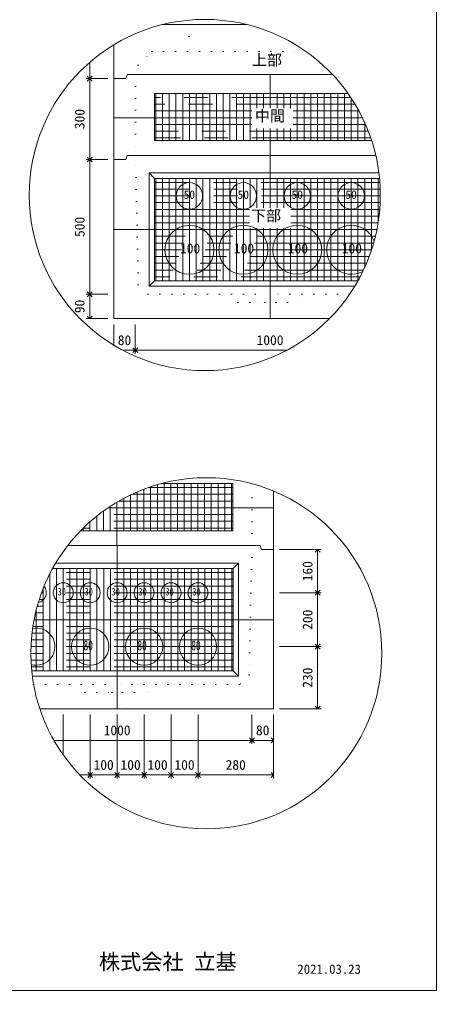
# Model space of a CAD drawing. Units: millimetres, scale not verified. Extents: x -4890 to 18470, y -2305 to 2305.
# Drawn here: x -2944 to -1830, y -1970 to 624 of the extents above; entities that cross this region are included whole.
import ezdxf
from ezdxf.enums import TextEntityAlignment as Align

# ---------------------------------------------------------------- set-up
doc = ezdxf.new("R2010")
doc.units = ezdxf.units.MM
doc.header["$LTSCALE"] = 10
for name, pattern in [('DASHED1', [1.8, 1.2, -0.6]), ('USER2', [50.8, 31.75, -6.35, 6.35, -6.35]), ('USER5', [3.185, 0.01, -3.175])]:
    doc.linetypes.add(name, pattern=pattern)
for name, color, linetype, lineweight in [('0-2_waku', 7, 'Continuous', 18), ('0-3_gaikei', 7, 'Continuous', 18), ('0-4_kakure', 7, 'DASHED1', 5), ('0-5_sunpou', 7, 'Continuous', 5), ('0-8_hole', 7, 'Continuous', 18), ('0-9_uchigawa', 6, 'Continuous', 18), ('0-A_文字１', 7, 'Continuous', 18), ('0-D_コア部分\u3000寸法補助線3', 150, 'USER2', 18), ('1-3_uchigawa2', 6, 'USER2', 18), ('1-4_コア部分\u3000寸法補助線2', 150, 'USER2', 18), ('1-5_コア部分\u3000中心補助線', 1, 'Continuous', 18), ('1-6_コア部分\u3000寸法補助線', 7, 'USER2', 5)]:
    doc.layers.add(name, color=color, linetype=linetype, lineweight=lineweight)
doc.styles.add('ＭＳ ゴシック', font='')
doc.styles.get('ＭＳ ゴシック').set_extended_font_data('MS Gothic')

# ---------------------------------------------------------------- blocks, each defined once
blk = doc.blocks.new('_Open90')
at = {"layer": '0-5_sunpou'}
blk.add_line((0, 0), (-1, 0), dxfattribs=at)
blk.add_lwpolyline([(-0.5, 0.5), (0, 0), (-0.5, -0.5)], dxfattribs=at)

msp = doc.modelspace()

# ---------------------------------------------------------------- linework, layer by layer
at = {"layer": '0-2_waku'}
for p in [(-1830.01, 2305.35), (-4890.01, -1969.65), (-4890.01, -1969.65), (-4890.01, -1969.65), (-4890.01, -1969.65)]:
    msp.add_line(p, (-1830.01, -1969.65), dxfattribs=at)
at = {"layer": '0-3_gaikei'}
for p, q in [((-2562.76, 609.71), (-2508.71, 609.71)), ((-2562.76, 609.71), (-2508.71, 609.71)), ((-2562.76, 609.71), (-2508.71, 609.71)), ((-2335.66, 609.71), (-2562.76, 609.71)), ((-2562.71, 609.71), (-2335.66, 609.71)), ((-2562.71, 609.71), (-2335.66, 609.71)), ((-2692.31, 465.71), (-2692.31, 555.72)), ((-2656.31, 476.51), (-2659.91, 465.71)), ((-2274.1, 476.51), (-2655.7, 476.51)), ((-2108.12, 476.51), (-2274.71, 476.51)), ((-2692.31, 465.71), (-2692.31, -175.09)), ((-2659.91, 465.71), (-2692.31, 465.71)), ((-2659.91, 465.71), (-2692.31, 465.71)), ((-2656.31, 260.51), (-2659.91, 249.71)), ((-2274.1, 260.51), (-2655.7, 260.51)), ((-1992.4, 260.51), (-2274.71, 260.51)), ((-2659.91, 249.71), (-2692.31, 249.71)), ((-2659.91, 249.71), (-2692.31, 249.71)), ((-2692.31, -175.09), (-2116, -175.09)), ((-2692.31, -175.09), (-2116, -175.09)), ((-2692.31, -175.09), (-2116, -175.09)), ((-2265.61, -993.68), (-2265.61, -635.73)), ((-2301.61, -781.28), (-2298.01, -792.08)), ((-2265.61, -792.08), (-2298.01, -792.08))]:
    msp.add_line(p, q, dxfattribs=at)
for points in [[(-2889.92, -1216.88), (-2265.61, -1216.88), (-2265.61, -792.08)], [(-2880.77, -1216.88), (-2265.61, -1216.88), (-2265.61, -792.08)], [(-2301.61, -781.28), (-2683.21, -781.28), (-2815.27, -781.28)]]:
    msp.add_lwpolyline(points, dxfattribs=at)
at = {"layer": '0-4_kakure', "linetype": 'USER5', "lineweight": 18}
for p, q in [((-2490.71, 609.71), (-2490.71, 621.82)), ((-2490.71, 609.71), (-2490.71, 537.71)), ((-2626.9, 501.71), (-2590.9, 537.71)), ((-2590.9, 537.71), (-2178.62, 537.71)), ((-2626.9, 501.71), (-2634.1, 476.51)), ((-2634.1, 476.51), (-2634.1, 260.51)), ((-2626.66, -85.09), (-2634.1, 260.51)), ((-2626.66, -85.09), (-2600.92, -110.29)), ((-2600.92, -110.29), (-2274.1, -110.29)), ((-2360.5, -131.89), (-2382.1, -110.29)), ((-2062.45, -110.29), (-2274.1, -110.29)), ((-2187.7, -131.89), (-2166.1, -110.29)), ((-2360.5, -131.89), (-2288.5, -131.89)), ((-2288.5, -131.89), (-2285.62, -175.09)), ((-2259.7, -131.89), (-2262.58, -175.09)), ((-2259.7, -131.89), (-2187.7, -131.89)), ((-2323.21, -781.28), (-2323.21, -616.15)), ((-2323.21, -781.28), (-2330.64, -1126.88)), ((-2330.64, -1126.88), (-2356.39, -1152.08)), ((-2906.44, -1152.08), (-2683.21, -1152.08)), ((-2769.61, -1173.68), (-2791.21, -1152.08)), ((-2356.39, -1152.08), (-2683.21, -1152.08)), ((-2596.81, -1173.68), (-2575.21, -1152.08)), ((-2769.61, -1173.68), (-2697.61, -1173.68)), ((-2697.61, -1173.68), (-2694.73, -1216.88)), ((-2668.81, -1173.68), (-2671.69, -1216.88)), ((-2668.81, -1173.68), (-2596.81, -1173.68))]:
    msp.add_line(p, q, dxfattribs=at)
at = {"layer": '0-5_sunpou', "color": 150, "lineweight": 18}
for p, q in [((-2756.62, 508.82), (-2756.62, 478.67)), ((-2708.15, 465.71), (-2765.98, 465.71)), ((-2723.99, 465.71), (-2765.98, 465.71)), ((-2756.62, 452.75), (-2756.62, 262.67)), ((-2708.15, 249.71), (-2765.98, 249.71)), ((-2708.15, 249.71), (-2765.98, 249.71)), ((-2756.62, 236.75), (-2756.62, -97.33)), ((-2708.15, -110.29), (-2765.98, -110.29)), ((-2723.99, -110.29), (-2765.98, -110.29)), ((-2756.62, -123.25), (-2756.62, -162.13)), ((-2708.15, -175.09), (-2765.98, -175.09)), ((-2692.31, -190.93), (-2692.31, -246.15)), ((-2634.71, -190.93), (-2634.71, -269)), ((-2634.71, -190.93), (-2634.71, -269)), ((-2668.53, -259.64), (-2647.67, -259.64)), ((-2621.75, -259.64), (-2229.89, -259.64)), ((-2249.77, -792.08), (-2138.45, -792.08)), ((-2147.81, -805.04), (-2147.81, -894.32)), ((-2249.77, -907.28), (-2138.45, -907.28)), ((-2249.77, -907.28), (-2138.45, -907.28)), ((-2147.81, -920.24), (-2147.81, -1038.32)), ((-2249.77, -1051.28), (-2138.45, -1051.28)), ((-2249.77, -1051.28), (-2138.45, -1051.28)), ((-2147.81, -1064.24), (-2147.81, -1203.92)), ((-2249.77, -1216.88), (-2138.45, -1216.88)), ((-2827.21, -1232.72), (-2827.21, -1340.52)), ((-2755.21, -1232.72), (-2755.21, -1403.18)), ((-2755.21, -1232.72), (-2755.21, -1403.18)), ((-2683.21, -1232.72), (-2683.21, -1403.18)), ((-2683.21, -1232.72), (-2683.21, -1403.18)), ((-2611.21, -1232.72), (-2611.21, -1403.18)), ((-2611.21, -1232.72), (-2611.21, -1403.18)), ((-2539.21, -1232.72), (-2539.21, -1403.18)), ((-2539.21, -1232.72), (-2539.21, -1403.18)), ((-2467.21, -1232.72), (-2467.21, -1403.18)), ((-2467.21, -1232.72), (-2467.21, -1403.18)), ((-2323.21, -1232.72), (-2323.21, -1310.78)), ((-2323.21, -1232.72), (-2323.21, -1310.78)), ((-2265.61, -1232.72), (-2265.61, -1310.78)), ((-2265.61, -1232.72), (-2265.61, -1403.18)), ((-2852.18, -1301.42), (-2336.17, -1301.42)), ((-2310.25, -1301.42), (-2278.57, -1301.42)), ((-2783.07, -1393.82), (-2768.17, -1393.82)), ((-2742.25, -1393.82), (-2696.17, -1393.82)), ((-2670.25, -1393.82), (-2624.17, -1393.82)), ((-2598.25, -1393.82), (-2552.17, -1393.82)), ((-2526.25, -1393.82), (-2480.17, -1393.82)), ((-2454.25, -1393.82), (-2278.57, -1393.82))]:
    msp.add_line(p, q, dxfattribs=at)
for centre in [(-2449.21, 154.79), (-2445, -1068.93)]:
    msp.add_circle(centre, 468.88, dxfattribs=at)
at = {"layer": '0-8_hole'}
for centre, radius in [((-2490.1, 152.51), 35.28), ((-2346.1, 152.51), 35.28), ((-2202.1, 152.51), 35.28), ((-2058.1, 152.51), 35.28), ((-2490.1, 8.51), 65.52), ((-2346.1, 8.51), 65.52), ((-2202.1, 8.51), 65.52), ((-2827.21, -907.28), 26.64), ((-2755.21, -907.28), 26.64), ((-2683.21, -907.28), 26.64), ((-2611.21, -907.28), 26.64), ((-2539.21, -907.28), 26.64), ((-2467.21, -907.28), 26.64), ((-2755.21, -1051.28), 49.68), ((-2611.21, -1051.28), 49.68), ((-2467.21, -1051.28), 49.68)]:
    msp.add_circle(centre, radius, dxfattribs=at)
for centre, radius, start, end in [((-2058.1, 8.51), 65.52, 20.66629, 298.32089), ((-2899.21, -907.28), 26.64, 281.59033, 39.2294), ((-2899.21, -1051.28), 49.68, 253.99064, 101.55918)]:
    msp.add_arc(centre, radius, start, end, dxfattribs=at)
at = {"layer": '0-9_uchigawa'}
for p, q in [((-2598.1, 213.71), (-2583.7, 199.31)), ((-2598.1, -88.69), (-2598.1, 213.71)), ((-2583.7, 199.31), (-2274.1, 199.31)), ((-2583.7, -74.29), (-2583.7, 199.31)), ((-2274.1, 199.31), (-1982.45, 199.31)), ((-2598.1, -88.69), (-2583.7, -74.29)), ((-2583.7, -74.29), (-2040.1, -74.29)), ((-2598.1, -88.69), (-2048.5, -88.69)), ((-2359.21, -1130.48), (-2359.21, -828.08)), ((-2373.61, -1116.08), (-2373.61, -842.48)), ((-2911.5, -1116.08), (-2373.61, -1116.08)), ((-2909.82, -1130.48), (-2359.21, -1130.48)), ((-2359.21, -1130.48), (-2373.61, -1116.08))]:
    msp.add_line(p, q, dxfattribs=at)
for points in [[(-2598.1, 213.71), (-2274.1, 213.71), (-1984.05, 213.71)], [(-2855.57, -842.48), (-2683.21, -842.48), (-2373.61, -842.48), (-2359.21, -828.08)], [(-2847.29, -828.08), (-2683.21, -828.08), (-2359.21, -828.08)]]:
    msp.add_lwpolyline(points, dxfattribs=at)
at = {"layer": '0-D_コア部分\u3000寸法補助線3'}
for p, q in [((-2580.1, 300.11), (-2580.1, 426.11)), ((-2544.1, 300.11), (-2544.1, 426.11)), ((-2508.1, 300.11), (-2508.1, 426.11)), ((-2472.1, 300.11), (-2472.1, 426.11)), ((-2436.1, 300.11), (-2436.1, 426.11)), ((-2400.1, 300.11), (-2400.1, 426.11)), ((-2364.1, 300.11), (-2364.1, 426.11)), ((-2328.1, 300.11), (-2328.1, 426.11)), ((-2292.1, 386.33), (-2292.1, 426.11)), ((-2256.1, 386.33), (-2256.1, 426.11)), ((-2220.1, 386.33), (-2220.1, 426.11)), ((-2184.1, 300.11), (-2184.1, 426.11)), ((-2148.1, 300.11), (-2148.1, 426.11)), ((-2112.1, 300.11), (-2112.1, 426.11)), ((-2076.1, 300.11), (-2076.1, 426.11)), ((-2323.09, 379.31), (-2583.7, 379.31)), ((-2037.58, 379.31), (-2212.93, 379.31)), ((-2040.1, 300.11), (-2040.1, 383.86)), ((-2323.09, 343.31), (-2583.7, 343.31)), ((-2019.9, 343.31), (-2212.93, 343.31)), ((-2292.1, 300.11), (-2292.1, 332.43)), ((-2256.1, 300.11), (-2256.1, 332.43)), ((-2220.1, 300.11), (-2220.1, 332.43)), ((-2004.1, 300.11), (-2004.1, 302.17)), ((-1981.54, 188.51), (-2583.7, 188.51)), ((-2580.1, -74.29), (-2580.1, 199.31)), ((-2544.1, -74.29), (-2544.1, 199.31)), ((-2508.1, -74.29), (-2508.1, 199.31)), ((-2472.1, -74.29), (-2472.1, 199.31)), ((-2436.1, -74.29), (-2436.1, 199.31)), ((-2400.1, -74.29), (-2400.1, 199.31)), ((-2364.1, -74.29), (-2364.1, 199.31)), ((-2328.1, 120.53), (-2328.1, 199.31)), ((-2292.1, 120.53), (-2292.1, 199.31)), ((-2256.1, 120.53), (-2256.1, 199.31)), ((-2220.1, 120.53), (-2220.1, 199.31)), ((-2184.1, -74.29), (-2184.1, 199.31)), ((-2148.1, -74.29), (-2148.1, 199.31)), ((-2112.1, -74.29), (-2112.1, 199.31)), ((-2076.1, -74.29), (-2076.1, 199.31)), ((-2040.1, -74.29), (-2040.1, 199.31)), ((-2004.1, 7.4), (-2004.1, 199.31)), ((-1980.34, 152.51), (-2583.7, 152.51)), ((-2329.72, 116.51), (-2583.7, 116.51)), ((-1981.9, 116.51), (-2219.56, 116.51)), ((-2329.72, 80.51), (-2583.7, 80.51)), ((-1986.25, 80.51), (-2219.56, 80.51)), ((-2328.1, -74.29), (-2328.1, 66.63)), ((-2292.1, -74.29), (-2292.1, 66.63)), ((-2256.1, -74.29), (-2256.1, 66.63)), ((-2220.1, -74.29), (-2220.1, 66.63)), ((-1993.48, 44.51), (-2583.7, 44.51)), ((-2003.73, 8.51), (-2583.7, 8.51)), ((-2017.21, -27.49), (-2583.7, -27.49)), ((-2034.24, -63.49), (-2583.7, -63.49)), ((-2557.82, -741.68), (-2557.82, -615.68)), ((-2521.82, -741.68), (-2521.82, -615.68)), ((-2485.82, -741.68), (-2485.82, -615.68)), ((-2449.82, -741.68), (-2449.82, -615.68)), ((-2413.82, -741.68), (-2413.82, -615.68)), ((-2377.82, -741.68), (-2377.82, -615.68)), ((-2629.82, -741.68), (-2629.82, -638.02)), ((-2593.82, -741.68), (-2593.82, -624.3)), ((-2374.22, -662.48), (-2678.76, -662.48)), ((-2665.82, -741.68), (-2665.82, -655.31)), ((-2374.22, -698.48), (-2732.43, -698.48)), ((-2701.82, -741.68), (-2701.82, -676.65)), ((-2737.82, -741.68), (-2737.82, -702.73)), ((-2773.82, -741.68), (-2773.82, -734.68)), ((-2373.61, -853.28), (-2861.34, -853.28)), ((-2845.21, -1116.08), (-2845.21, -842.48)), ((-2809.21, -1116.08), (-2809.21, -842.48)), ((-2773.21, -1116.08), (-2773.21, -842.48)), ((-2737.21, -1116.08), (-2737.21, -842.48)), ((-2701.21, -1116.08), (-2701.21, -842.48)), ((-2665.21, -1116.08), (-2665.21, -842.48)), ((-2629.21, -1116.08), (-2629.21, -842.48)), ((-2593.21, -1116.08), (-2593.21, -842.48)), ((-2557.21, -1116.08), (-2557.21, -842.48)), ((-2521.21, -1116.08), (-2521.21, -842.48)), ((-2485.21, -1116.08), (-2485.21, -842.48)), ((-2449.21, -1116.08), (-2449.21, -842.48)), ((-2413.21, -1116.08), (-2413.21, -842.48)), ((-2377.21, -1116.08), (-2377.21, -842.48)), ((-2881.21, -1116.08), (-2881.21, -896.98)), ((-2373.61, -889.28), (-2878.09, -889.28)), ((-2373.61, -925.28), (-2891.33, -925.28)), ((-2373.61, -961.28), (-2901.35, -961.28)), ((-2373.61, -997.28), (-2908.37, -997.28)), ((-2373.61, -1033.28), (-2912.52, -1033.28)), ((-2373.61, -1069.28), (-2913.88, -1069.28)), ((-2373.61, -1105.28), (-2912.46, -1105.28))]:
    msp.add_line(p, q, dxfattribs=at)
at = {"layer": '1-3_uchigawa2'}
for p, q in [((-2583.7, 426.11), (-2274.1, 426.11)), ((-2583.7, 426.11), (-2583.7, 300.11)), ((-2066.81, 426.11), (-2274.1, 426.11)), ((-2583.7, 300.11), (-2274.1, 300.11)), ((-2003.42, 300.11), (-2274.1, 300.11)), ((-2374.22, -615.68), (-2565.05, -615.68)), ((-2374.22, -615.68), (-2374.22, -741.68)), ((-2780.79, -741.68), (-2683.82, -741.68)), ((-2374.22, -741.68), (-2683.82, -741.68))]:
    msp.add_line(p, q, dxfattribs=at)
at = {"layer": '1-4_コア部分\u3000寸法補助線2'}
for p, q in [((-2562.1, 300.11), (-2562.1, 426.11)), ((-2526.1, 300.11), (-2526.1, 426.11)), ((-2490.1, 300.11), (-2490.1, 426.11)), ((-2454.1, 300.11), (-2454.1, 426.11)), ((-2382.1, 300.11), (-2382.1, 426.11)), ((-2310.1, 386.33), (-2310.1, 426.11)), ((-2238.1, 386.33), (-2238.1, 426.11)), ((-2166.1, 300.11), (-2166.1, 426.11)), ((-2094.1, 300.11), (-2094.1, 426.11)), ((-2047.92, 397.31), (-2583.7, 397.31)), ((-2022.1, 300.11), (-2022.1, 348.24)), ((-2012.44, 325.31), (-2583.7, 325.31)), ((-2310.1, 300.11), (-2310.1, 332.43)), ((-2238.1, 300.11), (-2238.1, 332.43)), ((-2526.1, -74.29), (-2526.1, 199.31)), ((-2490.1, -74.29), (-2490.1, 199.31)), ((-2454.1, -74.29), (-2454.1, 199.31)), ((-2382.1, -74.29), (-2382.1, 199.31)), ((-2310.1, 120.53), (-2310.1, 199.31)), ((-2238.1, 120.53), (-2238.1, 199.31)), ((-2166.1, -74.29), (-2166.1, 199.31)), ((-2094.1, -74.29), (-2094.1, 199.31)), ((-2022.1, -38.66), (-2022.1, 199.31)), ((-1980.59, 170.51), (-2583.7, 170.51)), ((-2329.72, 98.51), (-2583.7, 98.51)), ((-1983.72, 98.51), (-2219.56, 98.51)), ((-2310.1, -74.29), (-2310.1, 66.63)), ((-2238.1, -74.29), (-2238.1, 66.63)), ((-1998.22, 26.51), (-2583.7, 26.51)), ((-2025.26, -45.49), (-2583.7, -45.49)), ((-2575.82, -741.68), (-2575.82, -618.67)), ((-2503.82, -741.68), (-2503.82, -615.68)), ((-2431.82, -741.68), (-2431.82, -615.68)), ((-2647.82, -741.68), (-2647.82, -646.19)), ((-2374.22, -644.48), (-2644.22, -644.48)), ((-2719.82, -741.68), (-2719.82, -689.04)), ((-2374.22, -716.48), (-2754.23, -716.48)), ((-2791.21, -1116.08), (-2791.21, -842.48)), ((-2719.21, -1116.08), (-2719.21, -842.48)), ((-2647.21, -1116.08), (-2647.21, -842.48)), ((-2575.21, -1116.08), (-2575.21, -842.48)), ((-2503.21, -1116.08), (-2503.21, -842.48)), ((-2431.21, -1116.08), (-2431.21, -842.48)), ((-2373.61, -871.28), (-2870.18, -871.28)), ((-2863.21, -1116.08), (-2863.21, -856.92)), ((-2899.21, -1116.08), (-2899.21, -952.57)), ((-2373.61, -943.28), (-2896.73, -943.28)), ((-2373.61, -1015.28), (-2910.8, -1015.28)), ((-2373.61, -1087.28), (-2913.52, -1087.28))]:
    msp.add_line(p, q, dxfattribs=at)
at = {"layer": '1-5_コア部分\u3000中心補助線'}
for p, q in [((-2274.1, 386.33), (-2274.1, 476.51)), ((-2323.09, 361.31), (-2692.31, 361.31)), ((-2028.26, 361.31), (-2212.93, 361.31)), ((-2274.1, 260.51), (-2274.1, 332.43)), ((-2274.1, 120.53), (-2274.1, 260.51)), ((-2691.7, 62.51), (-1989.5, 62.51)), ((-2274.1, -175.09), (-2274.1, 66.63)), ((-2683.82, -781.28), (-2683.82, -665.43)), ((-2266.83, -680.48), (-2707.59, -680.48)), ((-2683.21, -1216.88), (-2683.21, -781.28)), ((-2905.23, -979.28), (-2265.61, -979.28))]:
    msp.add_line(p, q, dxfattribs=at)
at = {"layer": '1-6_コア部分\u3000寸法補助線'}
for p, q in [((-2059.37, 415.31), (-2583.7, 415.31)), ((-2562.1, 300.11), (-2562.1, 426.11)), ((-2490.1, 300.11), (-2490.1, 426.11)), ((-2418.1, 300.11), (-2418.1, 426.11)), ((-2346.1, 300.11), (-2346.1, 426.11)), ((-2202.1, 300.11), (-2202.1, 426.11)), ((-2130.1, 300.11), (-2130.1, 426.11)), ((-2058.1, 300.11), (-2058.1, 413.39)), ((-2005.83, 307.31), (-2583.7, 307.31)), ((-2562.1, -74.29), (-2562.1, 199.31)), ((-2490.1, -74.29), (-2490.1, 199.31)), ((-2418.1, -74.29), (-2418.1, 199.31)), ((-2346.1, -74.29), (-2346.1, 199.31)), ((-2202.1, -74.29), (-2202.1, 199.31)), ((-2130.1, -74.29), (-2130.1, 199.31)), ((-2058.1, -74.29), (-2058.1, 199.31)), ((-1986.1, 81.47), (-1986.1, 199.31)), ((-1980.77, 134.51), (-2583.7, 134.51)), ((-2010.05, -9.49), (-2583.7, -9.49)), ((-2539.82, -741.68), (-2539.82, -615.68)), ((-2467.82, -741.68), (-2467.82, -615.68)), ((-2395.82, -741.68), (-2395.82, -615.68)), ((-2611.82, -741.68), (-2611.82, -630.74)), ((-2374.22, -626.48), (-2600.19, -626.48)), ((-2755.82, -741.68), (-2755.82, -717.88)), ((-2374.22, -734.48), (-2773.62, -734.48)), ((-2827.21, -1116.08), (-2827.21, -842.48)), ((-2755.21, -1116.08), (-2755.21, -842.48)), ((-2611.21, -1116.08), (-2611.21, -842.48)), ((-2539.21, -1116.08), (-2539.21, -842.48)), ((-2467.21, -1116.08), (-2467.21, -842.48)), ((-2395.21, -1116.08), (-2395.21, -842.48)), ((-2373.61, -907.28), (-2885.13, -907.28)), ((-2899.21, -1116.08), (-2899.21, -952.57)), ((-2373.61, -1051.28), (-2913.54, -1051.28))]:
    msp.add_line(p, q, dxfattribs=at)

# ---------------------------------------------------------------- block references
at = {"layer": '0-5_sunpou', "xscale": 12.96, "yscale": 12.96}
for p, rotation in [((-2756.62, 465.71), 270), ((-2756.62, 465.71), 90), ((-2756.62, 249.71), 270), ((-2756.62, 249.71), 90), ((-2756.62, -110.29), 270), ((-2756.62, -110.29), 90), ((-2756.62, -175.09), 270), ((-2634.71, -259.64), 180), ((-2147.81, -792.08), 90), ((-2147.81, -907.28), 270), ((-2147.81, -907.28), 90), ((-2147.81, -1051.28), 270), ((-2147.81, -1051.28), 90), ((-2147.81, -1216.88), 270), ((-2323.21, -1301.42), 180), ((-2755.21, -1393.82), 180), ((-2683.21, -1393.82), 180), ((-2611.21, -1393.82), 180), ((-2539.21, -1393.82), 180), ((-2467.21, -1393.82), 180)]:
    msp.add_blockref('_Open90', p, dxfattribs=dict(at, rotation=rotation))
for p in [(-2634.71, -259.64), (-2323.21, -1301.42), (-2265.61, -1301.42), (-2755.21, -1393.82), (-2683.21, -1393.82), (-2611.21, -1393.82), (-2539.21, -1393.82), (-2467.21, -1393.82), (-2265.61, -1393.82)]:
    msp.add_blockref('_Open90', p, dxfattribs=at)

# ---------------------------------------------------------------- texts
at = {"layer": '0-5_sunpou', "style": 'ＭＳ ゴシック'}
for s, p in [('300', (-2762.38, 330.71)), ('500', (-2762.38, 42.71)), ('90', (-2762.38, -160.69)), ('160', (-2153.57, -876.68)), ('200', (-2153.57, -1006.28)), ('230', (-2153.57, -1161.08))]:
    msp.add_text(s, height=26.39, rotation=90, dxfattribs=at).set_placement(p, align=Align.BOTTOM_LEFT)
for s, p in [('80', (-2681.51, -253.88)), ('1000', (-2310.71, -253.88)), ('1000', (-2719.21, -1295.66)), ('80', (-2312.41, -1295.66)), ('100', (-2746.21, -1388.06)), ('100', (-2674.21, -1388.06)), ('100', (-2602.21, -1388.06)), ('100', (-2530.21, -1388.06)), ('280', (-2393.41, -1388.06))]:
    msp.add_text(s, height=26.39, dxfattribs=at).set_placement(p, align=Align.BOTTOM_LEFT)
at = {"layer": '0-A_文字１', "style": 'ＭＳ ゴシック'}
for s, height, p in [('上部', 29.33, (-2322.9, 492.07)), ('中間', 29.33, (-2315.18, 342.6)), ('50', 22.43, (-2505.64, 137.86)), ('50', 22.43, (-2361.64, 137.86)), ('50', 22.43, (-2217.64, 137.86)), ('50', 22.43, (-2073.64, 137.86)), ('下部', 29.33, (-2325.41, 76.35)), ('100', 26.39, (-2515.26, -8.9)), ('100', 26.39, (-2371.26, -8.9)), ('100', 26.39, (-2227.26, -8.9)), ('100', 26.39, (-2083.26, -8.9)), ('株式会社 立基', 41.57, (-2732.24, -1926.17)), ('2021.03.23', 24.94, (-2201.73, -1932.38))]:
    msp.add_text(s, height=height, dxfattribs=at).set_placement(p, align=Align.BOTTOM_LEFT)
at = {"layer": '0-A_文字１', "style": 'ＭＳ ゴシック', "width": 0.7}
for s, height, p in [('30', 20.19, (-2842.33, -920.63)), ('30', 20.19, (-2770.33, -920.63)), ('30', 20.19, (-2698.33, -920.63)), ('30', 20.19, (-2626.33, -920.63)), ('30', 20.19, (-2554.33, -920.63)), ('30', 20.19, (-2482.33, -920.63)), ('80', 26.39, (-2773.26, -1069.06)), ('80', 26.39, (-2629.26, -1069.06)), ('80', 26.39, (-2485.26, -1069.06))]:
    msp.add_text(s, height=height, dxfattribs=at).set_placement(p, align=Align.BOTTOM_LEFT)

doc.saveas('drawing.dxf')
